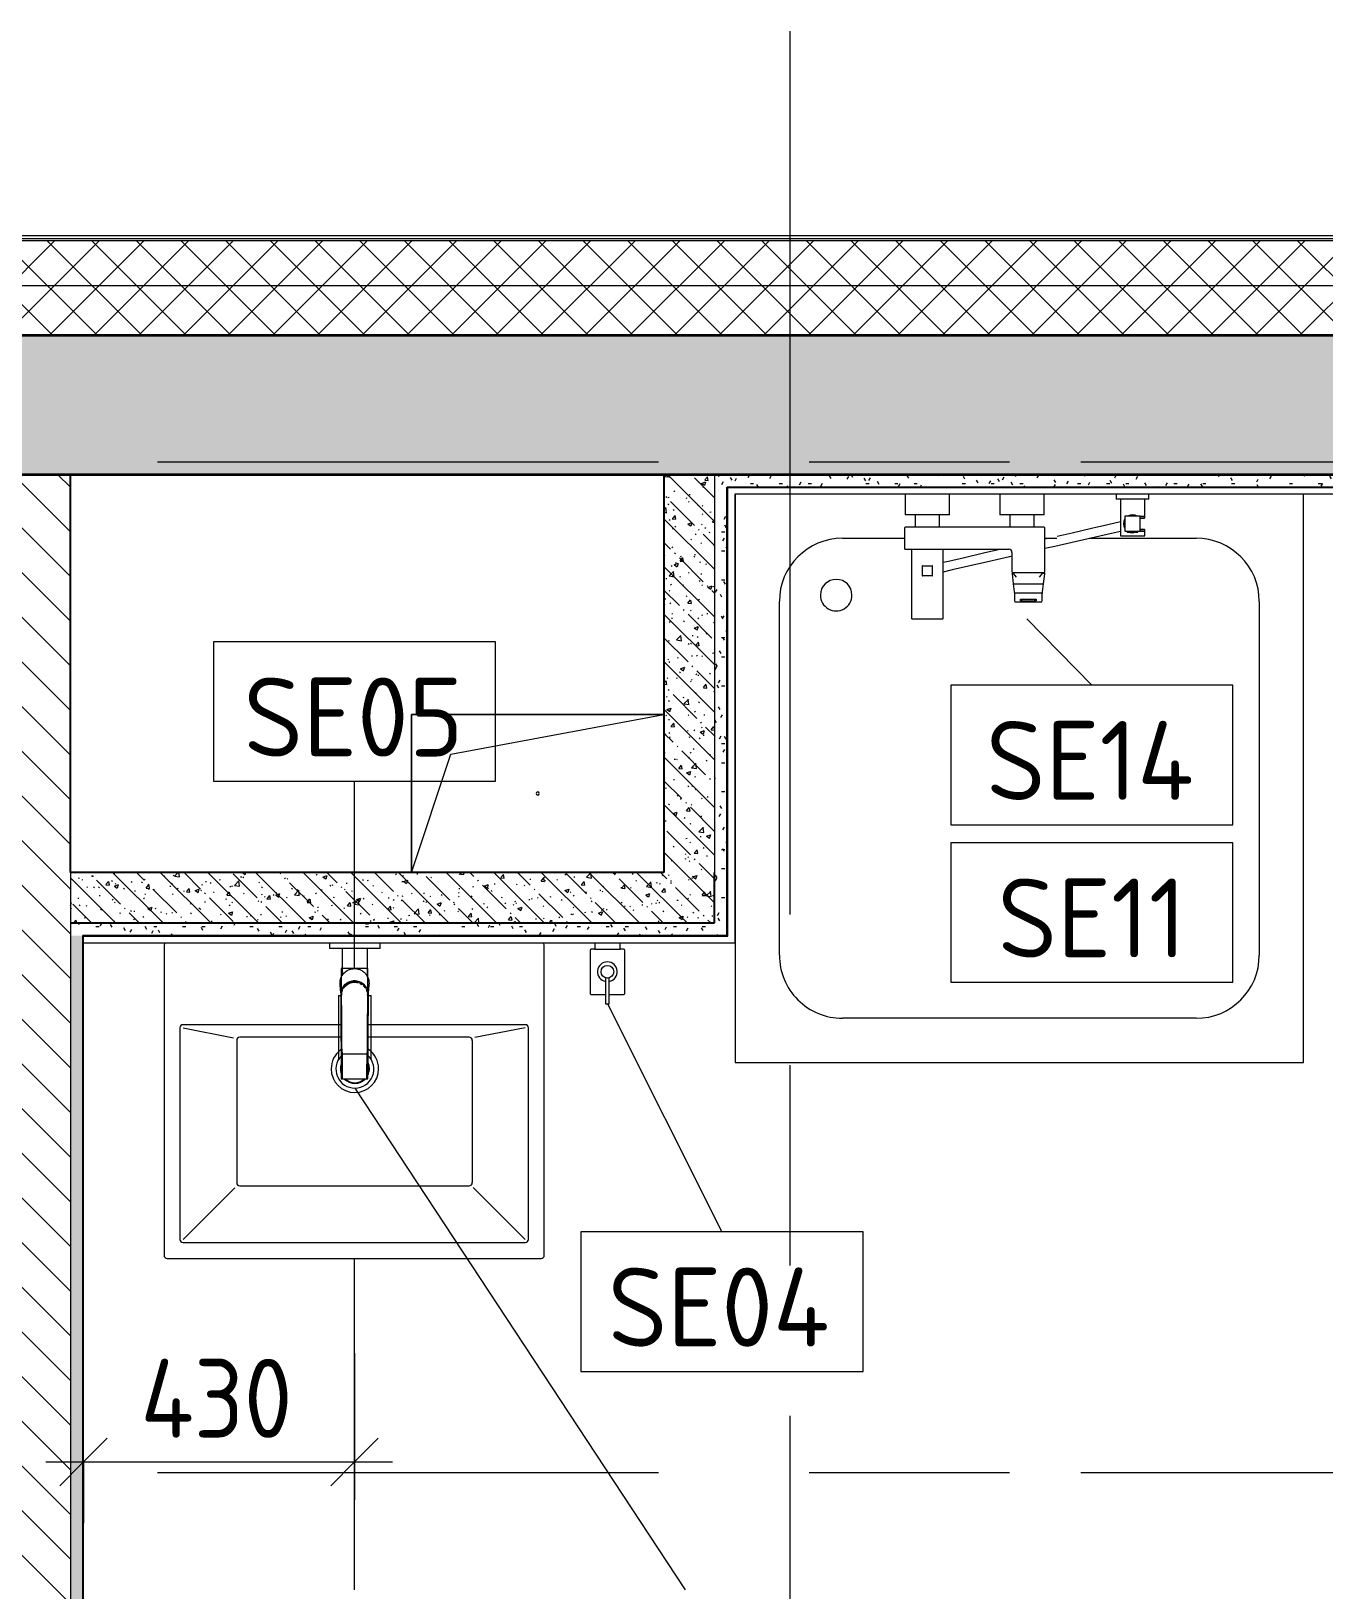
# Model space of a CAD drawing. Header units: millimetres. Extents: x 63482 to 319368, y -8553 to 29000.
# Drawn here: x 77612 to 79659, y 13214 to 15682 of the extents above; entities that cross this region are included whole.
import ezdxf

# ---------------------------------------------------------------- set-up
doc = ezdxf.new("R2010")
doc.units = ezdxf.units.MM
doc.linetypes.add('Осевая', pattern=[1587.5, 317.5, -238.125, 793.75, -238.125])
for name, color, linetype, lineweight, true_color in [('0-1', 7, 'Continuous', 9, 0x4994b4), ('A-GENM-1', 7, 'Continuous', 9, 0x4994b4), ('A-WALL-1', 7, 'Continuous', 25, 0x3c3c3c), ('A-WALL-2', 7, 'Continuous', 15, 0x3c3c3c), ('A-WALL-3', 7, 'Continuous', 35, 0x3c3c3c), ('A-WALL-FNSH-1', 7, 'Continuous', 15, 0x3c3c3c), ('A-WALL-FNSH-2', 7, 'Continuous', 9, 0x3c3c3c), ('P-SANR-FIXT-1', 7, 'Continuous', 15, 0x4994b4), ('S-WALL-ANLY-1', 7, 'Continuous', 5, 0x008040)]:
    doc.layers.add(name, color=color, linetype=linetype, lineweight=lineweight, true_color=true_color)
for name, color, linetype, lineweight in [('A-ANNO-DIMS', 7, 'Continuous', 9), ('A-ANNO-DIMS-50', 7, 'Continuous', 9), ('A-GENM', 7, 'Continuous', 9), ('A-WALL', 7, 'Continuous', 9), ('I-WALL', 7, 'Continuous', 9), ('P-SANR-FIXT-IDEN', 7, 'Continuous', 9), ('Оси', 7, 'Continuous', 9), ('Оси-2', 7, 'Осевая', 9)]:
    doc.layers.add(name, color=color, linetype=linetype, lineweight=lineweight)
doc.styles.add('GOST Common', font='GOST_Common.ttf', dxfattribs={"height": 125})
doc.styles.add('ISOCPEUR', font='isocpeur.ttf', dxfattribs={"width": 0.9, "height": 125})
doc.dimstyles.new('ISO-2_5_0_9К_БОЛЬШОЙ', dxfattribs={"dimscale": 304.8, "dimtxt": 124.497647, "dimasz": 0.246063, "dimexe": 0.19685, "dimexo": 0.492126, "dimgap": 0, "dimtad": 1, "dimdec": 0, "dimrnd": 10, "dimzin": 0, "dimdsep": 46, "dimtxsty": 'ISOCPEUR', "dimblk1": 'OBLIQUE', "dimblk2": 'OBLIQUE', "dimsah": 1, "dimcen": 0.09, "dimdle": 0.19685, "dimazin": 0, "dimtfac": 1, "dimtdec": 4, "dimtix": 1, "dimtmove": 0, "dimatfit": 3, "dimfxl": 1, "dimtvp": 1, "dimtolj": 1, "dimtzin": 0, "dimarcsym": 2})
pattern_1 = [(135, (61804.263, 0), (-37.71708, -37.71708), [53.34, -8.89, 1.778, -8.89]), (135, (61804.263, 37.694), (-37.71708, -37.71708), []), (50, (61804.263, 0), (63.7639, -5.57885), [6.668, -73.343]), (355, (61804.26, 0), (-12.33488, 66.86951), [5.334, -58.674]), (100.451, (61809.58, -0.465), (51.43036, 61.29098), [5.667, -62.332]), (46.184, (61804.26, 17.78), (94.87722, -14.71484), [10.001, -110.014]), (96.636, (61812.17, 16.55), (83.09115, 86.5993), [8.5, -93.497]), (351.184, (61804.26, 17.78), (83.09204, 86.5993), [8.001, -88.011]), (21, (61813.153, 13.335), (53.06449, -35.79273), [6.667, -73.342]), (326, (61813.15, 13.335), (21.63066, 64.46546), [5.334, -58.674]), (71.451, (61817.575, 10.35), (74.69646, 28.67237), [5.667, -62.332]), (37.5, (61804.263, 0), (1.080413, 29.59427), [1.676, -56.286, 1.676, -57.887, -58.896]), (37.5, (61804.263, 0), (1.080413, 29.59427), [-117.526, 1.676, -57.22]), (7.5, (61804.263, 0), (23.386368, 35.063507), [1.676, -32.283, 1.676, -54.953, -22.447]), (7.5, (61804.263, 0), (23.386368, 35.063507), [-90.589, 1.676, -20.771]), (327.5, (61784.438, 0), (47.456567, -2.005468), [1.676, -20.549, 1.676, -67.666, -92.012]), (327.5, (61784.438, 0), (47.456567, -2.005468), [-91.567, 1.676, -90.335]), (317.5, (61775.55, 0), (51.84495, 8.89904), [1.676, -27.216, 1.676, -44.374, -65.342]), (317.5, (61775.55, 0), (51.84495, 8.89904), [-74.943, 1.676, -63.665])]
pattern_2 = [(0, (61804.263, 0), (60.96, 15.24), [5.029, -40.691, 5.029, -40.691, -243.84]), (0, (61804.263, 0), (60.96, 15.24), [-91.44, 5.029, -86.411, 5.029, -40.691, -106.68]), (0, (61804.263, 0), (60.96, 15.24), [-228.6, 5.029, -25.451, 5.029, -71.171]), (120, (61827.123, 7.62), (-43.678227, 45.172909), [5.029, -40.691, 5.029, -40.691, -243.84]), (120, (61827.123, 7.62), (-43.678227, 45.172909), [-91.44, 5.029, -86.411, 5.029, -40.691, -106.68]), (120, (61827.123, 7.62), (-43.678227, 45.172909), [-228.6, 5.029, -25.451, 5.029, -71.171]), (240, (61834.743, 38.1), (-17.281773, -60.412909), [5.029, -40.691, 5.029, -40.691, -243.84]), (240, (61834.743, 38.1), (-17.281773, -60.412909), [-91.44, 5.029, -86.411, 5.029, -40.691, -106.68]), (240, (61834.743, 38.1), (-17.281773, -60.412909), [-228.6, 5.029, -25.451, 5.029, -71.171])]

# ---------------------------------------------------------------- blocks, each defined once
blk = doc.blocks.new('SND_Aquanet_Душевой поддон_HX108_Квадратный_С опорами_Сантехкомплект__$ - 900х900-31006294-Фрагмент 3_5')
at = {"layer": 'P-SANR-FIXT-1'}
for p, q in [((450, 450), (-449.9, 450)), ((450, -450), (450, 450)), ((-280, 380), (280, 380)), ((-380, 110.4), (-380, 280)), ((380, 280), (380, -280)), ((-380, 40.2), (-380, 59.3)), ((-380, -280), (-380, -181.8)), ((280, -380), (-280, -380)), ((-449.9, -450), (450, -450))]:
    blk.add_line(p, q, dxfattribs=at)
for centre, radius, start, end in [((-280, 280), 100, 90, 180), ((280, 280), 100, 0, 90), ((-290, -290), 25, 90, 270), ((-290, -290), 25, 270, 90), ((-280, -280), 100, 180, 270), ((280, -280), 100, 270, 0)]:
    blk.add_arc(centre, radius, start, end, dxfattribs=at)
blk = doc.blocks.new('GM_Отверстие прямоугольное _в плите_ - Отверстие-21608683-Фрагмент 3_5')
at = {"layer": 'A-GENM'}
for p, q in [((-200, -125), (-200, 125)), ((-200, 125), (200, 125)), ((200, 125), (-200, 125)), ((-200, 125), (-200, -125)), ((-137.5, 62.5), (200, 125)), ((-200, -125), (-137.5, 62.5))]:
    blk.add_line(p, q, dxfattribs=at)
for start, end in [(360, 180), (180, 360)]:
    blk.add_arc((0, 0), 2.5, start, end, dxfattribs=at)
blk = doc.blocks.new('сифон - Для раковины-30615598-Фрагмент 3_5')
at = {"layer": 'P-SANR-FIXT-1'}
for p, q in [((116.7, 26), (15, 26)), ((116.7, 26), (116.7, 22.5)), ((199.5, 40), (191.1, 40)), ((191.1, -40), (191.1, 40)), ((127.1, 20), (126.2, 20)), ((191.1, 20), (147.8, 20)), ((116.7, -21.3), (116.7, -26)), ((122.2, -20), (122.9, -20)), ((145.8, -20), (191.1, -20)), ((15, -26), (116.7, -26)), ((191.1, -40), (199.5, -40))]:
    blk.add_line(p, q, dxfattribs=at)
for radius, start, end in [(30, 46.0777, 180), (30, 180, 316.8879), (22.5, 134.338, 180), (22.5, 180, 224.5753), (21.5, 136.6301, 180), (21.5, 180, 223.4006), (22.5, 100.3246, 110.686), (21.5, 101.7897, 108), (21.5, 81.6166, 90.6528), (21.5, 72, 75.9978), (22.5, 68.2081, 71.5917), (30, 42.9598, 45), (22.5, 244.2771, 291.7919), (21.5, 248.1542, 288), (21.5, 289.2478, 293.0031), (22.5, 293.3521, 297.2506), (30, 317.2925, 319.7584)]:
    blk.add_arc((0, 0), radius, start, end, dxfattribs=at)
blk = doc.blocks.new('раковина - 400 x 500mm-30615599-Фрагмент 3_5')
at = {"layer": 'P-SANR-FIXT-1'}
for p, q in [((-249.5, -5), (-249.5, -495)), ((352.5, -495), (352.5, -5)), ((-224.5, -135), (-224.5, -470)), ((30.8, -130), (-219.5, -130)), ((-219.5, -135), (-139.5, -151)), ((322.5, -130), (73.2, -130)), ((322.5, -135), (242.8, -150.5)), ((327.5, -470), (327.5, -135)), ((-134.5, -155), (-134.5, -380)), ((-126, -150), (-129.5, -150)), ((30.9, -150), (-126, -150)), ((233.5, -150), (73.1, -150)), ((238.5, -155), (238.5, -380)), ((-219.5, -470), (-137.6, -388.1)), ((-129.5, -385), (233.5, -385)), ((322.5, -470), (240.2, -387.7)), ((-219.5, -475), (322.5, -475)), ((-244.5, -500), (347.5, -500))]:
    blk.add_line(p, q, dxfattribs=at)
for centre, radius, start, end in [((-244.5, -5), 5, 120.7279, 180), ((347.5, -5), 5, 0, 59.2721), ((-219.5, -135), 5, 90, 180), ((322.5, -135), 5, 0, 90), ((-129.5, -155), 5, 90, 180), ((52.6, -199.9), 37.5, 127.1031, 180), ((52.6, -199.9), 37.5, 125.7287, 126.8694), ((52.6, -199.9), 37.5, 55.0834, 56.2324), ((52.6, -199.9), 37.5, 360, 54.8587), ((233.5, -155), 5, 0, 90), ((52.6, -199.9), 23, 169.5569, 180), ((52.6, -199.9), 23, 161.666, 168.2762), ((52.6, -199.9), 23, 18.5024, 24.6431), ((52.6, -199.9), 23, 360, 17.2217), ((52.6, -199.9), 37.5, 180, 360), ((52.6, -199.9), 23, 180, 190.8411), ((52.6, -199.9), 23, 191.9582, 195.6491), ((52.6, -199.9), 23, 196.0832, 198.7055), ((52.6, -199.9), 23, 225, 315), ((52.6, -199.9), 23, 337.0288, 341.1277), ((52.6, -199.9), 23, 341.495, 360), ((-129.5, -380), 5, 180, 270), ((233.5, -380), 5, 270, 360), ((-219.5, -470), 5, 180, 270), ((322.5, -470), 5, 270, 0), ((-244.5, -495), 5, 180, 270), ((347.5, -495), 5, 270, 0)]:
    blk.add_arc(centre, radius, start, end, dxfattribs=at)
blk = doc.blocks.new('смеситель для раковины - Default-30615600-Фрагмент 3_5')
at = {"layer": '0-1'}
for p, q in [((19.7, 151.6), (-19.8, 151.6)), ((-20.3, 110), (-20.4, 97.4)), ((19.8, 111.8), (-19.8, 111.8)), ((20.4, 97.4), (20.3, 110)), ((-22.8, 3), (-21.8, 15.6)), ((-18.9, 7.6), (-19.6, 9.7)), ((21.8, 15.6), (22.8, 3))]:
    blk.add_line(p, q, dxfattribs=at)
at = {"layer": '0-1', "flags": 128}
for points in [[(-20.7, 150.6), (-20.7, 150.2), (-20.7, 149.2), (-20.7, 148.3), (-20.7, 146.9), (-20.7, 145.4), (-20.8, 134.7), (-21.1, 63.6), (-21.1, 93.2)], [(19.7, 151.6), (20, 151.6), (20.2, 151.6), (20.5, 151.4), (20.6, 151.2), (20.7, 151.1), (20.8, 150.9), (20.8, 150.6)], [(21, 16.8), (21.2, 25.7), (21, 77.4), (21, 111.4)], [(-21.8, 15.6), (-21.6, 25.5), (-21.4, 39.3), (-21.2, 64), (-21.1, 88)], [(-21.1, 22.2), (-21.1, 24.2), (-21.1, 63.3), (-21.1, 93.2)], [(-20, 10.8), (-20.8, 13.2), (-20.9, 15.4)], [(12.1, -0.1), (16.4, 3.8), (19.5, 8.8), (21, 14.5), (21, 16)]]:
    blk.add_lwpolyline(points, dxfattribs=at)
at = {"layer": 'P-SANR-FIXT-1'}
for p, q in [((21, 151.6), (-21, 151.6)), ((-21, 151.6), (-21, -23)), ((21, -23), (21, 151.6)), ((-19.7, 144), (-19.8, 112.2)), ((19.8, 112.2), (19.7, 144)), ((19.9, 143.1), (19.9, 140.7)), ((19.9, 136.7), (19.9, 133.6)), ((19.9, 131), (20, 126.2)), ((20, 115.7), (20, 113.5)), ((20, 111.3), (20, 108.6)), ((-22.9, 0.7), (-22.9, 0.9)), ((22.5, 5), (22.9, 0.9)), ((22.9, 0.9), (22.9, 0.7)), ((-21, -23), (21, -23))]:
    blk.add_line(p, q, dxfattribs=at)
at = {"layer": 'P-SANR-FIXT-1', "flags": 128}
for points in [[(-21.1, 16.9), (-21.1, 42.2), (-21, 67.6), (-20.8, 118.3), (-20.7, 143.7), (-20.7, 149.4), (-20.8, 150.2), (-20.9, 145.3), (-20.9, 138.9), (-21.1, 88.1)], [(21.1, 88.1), (20.9, 138.9), (20.9, 145.3), (20.8, 150.2), (20.7, 149.4), (20.7, 143.7), (20.8, 118.3), (21, 67.6), (21.1, 42.2), (21.1, 16.9)], [(-19.9, 125.8), (-19.9, 133.8), (-19.9, 138.3)], [(20, 123.6), (20, 119.9), (20, 117.9)], [(-20, 109.4), (-20, 111), (-20, 119.8)], [(-15.9, 4.1), (-13.1, 1.6), (-11.7, 0.7)], [(12, 0.9), (13.1, 1.6), (15.9, 4.1)], [(22.9, 0.9), (22.7, 3.2), (22.5, 5.6), (22.3, 7.9), (22.1, 10.8), (21.8, 15.2)], [(-9.8, -0.4), (-6.1, -1.8), (-5.1, -2)], [(-2.7, -2.4), (-2.1, -2.5), (2.1, -2.5), (2.7, -2.4)], [(0.6, -3.9), (0.3, -3.9), (0.1, -3.9), (-0.1, -3.9), (-0.3, -3.9), (-0.6, -3.9)], [(5.1, -2), (6.1, -1.8), (9.8, -0.4)]]:
    blk.add_lwpolyline(points, dxfattribs=at)
at = {"layer": 'P-SANR-FIXT-1'}
for centre, major_axis, ratio, start_param, end_param in [((-19.8, 109.7), (-0.5, 0.002), 0.095846, 0.794229, 1.571164), ((19.8, 109.7), (0.5, 0.002), 0.095848, 4.711795, 5.488843), ((0, 17.2), (20.8, 0), 0.98634, 3.038054, 3.090126), ((0, 17.2), (20.8, 0), 0.98634, 3.29536, 3.441377), ((0, 17.2), (20.8, 0), 0.98634, 5.983401, 6.129418), ((0, 17.2), (20.8, 0), 0.98634, 0.051466, 0.103539), ((0, 17.2), (20.8, 0), 0.98634, 4.268583, 4.510817), ((0, 17.2), (18.5, 0), 0.986286, 4.671144, 4.753634), ((0, 17.2), (20.8, 0), 0.98634, 4.913948, 5.156189)]:
    blk.add_ellipse(centre, major_axis=major_axis, ratio=ratio, start_param=start_param, end_param=end_param, dxfattribs=at)
for points, knots in [([(-19.9, 147.4), (-19.9, 148), (-19.8, 149.3), (-19.8, 150.7), (-19.8, 151.5), (-19.8, 151.6), (-19.8, 151.6)], [0.1, 0.1, 0.1, 0.1, 0.2, 0.3, 0.4, 0.4725859, 0.4725859, 0.4725859, 0.4725859]), ([(-19.8, 151.6), (-19.7, 151.6), (-19.7, 151.6), (-19.7, 151.2), (-19.7, 150), (-19.7, 148.3), (-19.7, 146.2), (-19.7, 144.8), (-19.7, 144)], [0.4728347, 0.4728347, 0.4728347, 0.4728347, 0.5, 0.6, 0.7, 0.8, 0.9, 1, 1, 1, 1]), ([(19.7, 144), (19.7, 144.8), (19.7, 146.2), (19.7, 148.3), (19.7, 150), (19.7, 151.2), (19.7, 151.6), (19.7, 151.6), (19.7, 151.6)], [0, 0, 0, 0, 0.1, 0.2, 0.3, 0.4, 0.5, 0.5274121, 0.5274121, 0.5274121, 0.5274121]), ([(19.7, 151.6), (19.8, 151.6), (19.8, 151.5), (19.8, 150.7), (19.8, 149.3), (19.9, 148), (19.9, 147.4)], [0.5275209, 0.5275209, 0.5275209, 0.5275209, 0.6, 0.7, 0.8, 0.9, 0.9, 0.9, 0.9]), ([(-19.8, 111.8), (-19.8, 111.8), (-19.8, 111.7), (-19.8, 110.9), (-19.8, 110.1), (-19.8, 109.7)], [0.4695548, 0.4695548, 0.4695548, 0.4695548, 0.6, 0.8, 1, 1, 1, 1]), ([(19.8, 109.7), (19.8, 110.1), (19.8, 110.9), (19.8, 111.7), (19.8, 111.8), (19.8, 111.8)], [0, 0, 0, 0, 0.2, 0.4, 0.5304748, 0.5304748, 0.5304748, 0.5304748]), ([(-21.1, 88.1), (-21.1, 85.7), (-21.1, 82.2), (-21.1, 77.5), (-21.2, 73.9), (-21.2, 70.4), (-21.2, 66.8), (-21.2, 63.9), (-21.2, 61.5), (-21.2, 59.8), (-21.2, 58), (-21.2, 55.7), (-21.3, 52.8), (-21.3, 49.3), (-21.3, 46), (-21.3, 42.6), (-21.4, 39.4), (-21.4, 36.2), (-21.5, 32.2), (-21.5, 27.5), (-21.7, 20.9), (-21.8, 17.2), (-21.8, 15.2)], [0, 0, 0, 0, 0.083333, 0.125, 0.166667, 0.208333, 0.25, 0.291667, 0.3125, 0.333333, 0.354167, 0.375, 0.416667, 0.458333, 0.5, 0.541667, 0.583333, 0.625, 0.666667, 0.75, 0.833333, 1, 1, 1, 1]), ([(-20.4, 97.4), (-20.4, 91.1), (-20.5, 81.8), (-20.6, 69.7), (-20.6, 60), (-20.7, 52.6), (-20.8, 47.4), (-20.8, 45.2), (-20.8, 43.5), (-20.9, 41.8), (-20.9, 39.8), (-20.9, 37.7), (-20.9, 36.2), (-20.9, 35.4), (-21, 34.1), (-21, 32.6), (-21, 31), (-21, 29.7), (-21, 28.6), (-21, 27.7), (-21, 26.8), (-21.1, 25.6), (-21.1, 22.9), (-21.1, 20.4), (-21.1, 18.4)], [0, 0, 0, 0, 0.222222, 0.333333, 0.444444, 0.583333, 0.618056, 0.652778, 0.670139, 0.6875, 0.722222, 0.756944, 0.774306, 0.782986, 0.791667, 0.826389, 0.84375, 0.861111, 0.878472, 0.887153, 0.895833, 0.913194, 0.930556, 1, 1, 1, 1]), ([(21.1, 18.4), (21.1, 19.2), (21.1, 20.8), (21.1, 23.1), (21.1, 25), (21.1, 26.5), (21, 27.6), (21, 28.6), (21, 30), (21, 31.7), (21, 33.4), (21, 34.6), (20.9, 35.2), (20.9, 35.7), (20.9, 36.3), (20.9, 36.9), (20.9, 38.1), (20.9, 39.8), (20.9, 41.4), (20.8, 42.8), (20.8, 44.1), (20.8, 45.8), (20.8, 48.6), (20.7, 53.5), (20.6, 60.7), (20.6, 68.9), (20.5, 76.5), (20.5, 85.7), (20.4, 92.7), (20.4, 97.4)], [0, 0, 0, 0, 0.027778, 0.055556, 0.083333, 0.097222, 0.111111, 0.125, 0.138889, 0.166667, 0.194444, 0.208333, 0.215278, 0.222222, 0.229167, 0.236111, 0.25, 0.277778, 0.305556, 0.319444, 0.333333, 0.361111, 0.388889, 0.444444, 0.555556, 0.666667, 0.75, 0.833333, 1, 1, 1, 1]), ([(20.4, 88.2), (20.4, 88.1), (20.5, 88), (20.6, 87.8), (20.7, 87.5), (20.7, 87.4), (20.7, 87.3)], [0.19375, 0.19375, 0.19375, 0.19375, 0.25, 0.3, 0.35, 0.4, 0.4, 0.4, 0.4]), ([(21.8, 15.2), (21.8, 16.4), (21.7, 19.4), (21.6, 24.2), (21.5, 28.2), (21.5, 30.6), (21.5, 32.4), (21.4, 34.1), (21.4, 35.8), (21.4, 37.3), (21.4, 38.7), (21.4, 39.8), (21.4, 41), (21.3, 42.6), (21.3, 44.7), (21.3, 47.5), (21.3, 50.9), (21.2, 55.1), (21.2, 60), (21.2, 65.1), (21.2, 69.9), (21.2, 74.5), (21.1, 80.6), (21.1, 85.1), (21.1, 88.1)], [0, 0, 0, 0, 0.142857, 0.285714, 0.357143, 0.392857, 0.428571, 0.464286, 0.5, 0.535714, 0.553571, 0.571429, 0.589286, 0.607143, 0.642857, 0.678571, 0.714286, 0.75, 0.785714, 0.821429, 0.857143, 0.892857, 0.928571, 1, 1, 1, 1]), ([(-21.8, 15.2), (-21.9, 13.9), (-22, 12.1), (-22.1, 10.1), (-22.2, 8.7), (-22.3, 7.5), (-22.4, 6.6), (-22.5, 5.7), (-22.6, 4.8), (-22.7, 3.8), (-22.8, 2.5), (-22.9, 1.5), (-22.9, 0.9)], [0, 0, 0, 0, 0.166667, 0.25, 0.333333, 0.416667, 0.5, 0.583333, 0.666667, 0.75, 0.833333, 1, 1, 1, 1]), ([(22.9, 0.3), (22.9, -2.5), (22.3, -6.4), (20, -11.4), (17.7, -14.7), (14.9, -17.6), (11.6, -20), (7.9, -21.7), (4.5, -22.6), (1.5, -23), (-1.9, -23), (-6, -22.4), (-10, -20.8), (-12.8, -19.1), (-14.8, -17.5), (-16.7, -15.8), (-18.8, -13.3), (-21.9, -8.1), (-22.9, -3.2), (-22.9, 0.3)], [0, 0, 0, 0, 0.111111, 0.166667, 0.222222, 0.277778, 0.333333, 0.388889, 0.444444, 0.479167, 0.513889, 0.583333, 0.652778, 0.6875, 0.722222, 0.756944, 0.791667, 0.861111, 1, 1, 1, 1]), ([(-16.4, 3.7), (-16.6, 4.1), (-17.6, 5.3), (-18.7, 7.1), (-19.6, 9), (-20.1, 10.6), (-20.6, 12.1), (-21, 14.2), (-21.1, 15.7), (-21.1, 16.7)], [0.5566569, 0.5566569, 0.5566569, 0.5566569, 0.6, 0.7, 0.75, 0.8, 0.85, 0.9, 0.9917913, 0.9917913, 0.9917913, 0.9917913]), ([(-21.1, 16.4), (-21.1, 14.3), (-20.4, 11.1), (-18.7, 7.6), (-17.5, 5.8), (-16.4, 4.5), (-15.2, 3.2), (-13.9, 2.1), (-12.5, 1), (-10.9, 0.1), (-9.2, -0.7), (-6.9, -1.7), (-3.8, -2.5), (0, -2.8), (3.8, -2.5), (6.9, -1.7), (9, -0.9), (10.1, -0.3), (10.9, 0.1), (11.7, 0.5), (12.7, 1.2), (13.9, 2), (15, 3), (15.8, 3.8), (16.4, 4.5), (17, 5.2), (17.7, 6.2), (18.6, 7.6), (19.3, 9), (19.7, 9.9), (19.9, 10.5), (20, 10.9), (20.2, 11.2), (20.3, 11.7), (20.6, 12.6), (20.8, 13.8), (21, 15.1), (21.1, 16), (21.1, 16.4)], [0, 0, 0, 0, 0.111111, 0.166667, 0.194444, 0.222222, 0.25, 0.277778, 0.305556, 0.333333, 0.361111, 0.388889, 0.444444, 0.5, 0.555556, 0.611111, 0.638889, 0.652778, 0.666667, 0.680556, 0.694444, 0.722222, 0.75, 0.763889, 0.777778, 0.791667, 0.805556, 0.833333, 0.861111, 0.875, 0.881944, 0.888889, 0.895833, 0.902778, 0.916667, 0.944444, 0.972222, 1, 1, 1, 1]), ([(-20.8, 14.6), (-20.7, 14.1), (-20.6, 12.9), (-20.2, 11.6), (-20, 10.9)], [0, 0, 0, 0, 0.4, 1, 1, 1, 1]), ([(-18.3, 9.9), (-18.8, 10.8), (-20.1, 14), (-20.7, 17.5), (-20.7, 19.9)], [-0.157337, -0.157337, -0.157337, -0.157337, -0.1111111, 0, 0, 0, 0]), ([(-19.3, 9.3), (-19.1, 8.7), (-18.5, 7.4), (-17.6, 6.2), (-17.1, 5.5)], [0.2222222, 0.2222222, 0.2222222, 0.2222222, 0.4444444, 0.7777778, 0.7777778, 0.7777778, 0.7777778]), ([(-13.9, 4), (-14.7, 4.7), (-15.8, 6), (-16.9, 7.4), (-17.2, 8)], [-0.26859689, -0.26859689, -0.26859689, -0.26859689, -0.22222222, -0.18982564, -0.18982564, -0.18982564, -0.18982564]), ([(-10, -1.5), (-10.9, -1), (-12.8, 0.2), (-14.5, 1.7), (-15.3, 2.6), (-15.4, 2.7)], [0.3, 0.3, 0.3, 0.3, 0.4, 0.5, 0.5124698, 0.5124698, 0.5124698, 0.5124698]), ([(-7.8, 0), (-8.7, 0.4), (-10.3, 1.2), (-11.7, 2.2), (-12.3, 2.7)], [-0.37982072, -0.37982072, -0.37982072, -0.37982072, -0.33333333, -0.30027801, -0.30027801, -0.30027801, -0.30027801]), ([(17.3, 8), (16.9, 7.4), (15, 4.8), (10.7, 1.1), (3.8, -1.6), (-2, -1.6), (-5.1, -0.9), (-5.8, -0.7)], [-0.8101744, -0.8101744, -0.8101744, -0.8101744, -0.7777778, -0.6666667, -0.5555556, -0.4444444, -0.4109505, -0.4109505, -0.4109505, -0.4109505]), ([(20.9, 14), (20.9, 13.9), (20.7, 12.8), (20.2, 10.6), (19, 7.6), (16.7, 3.9), (12.9, 0), (8, -2.6), (4.7, -3.4), (3.5, -3.6)], [0.0919533, 0.0919533, 0.0919533, 0.0919533, 0.1, 0.2, 0.3, 0.4, 0.6, 0.8, 0.9091362, 0.9091362, 0.9091362, 0.9091362]), ([(17.1, 5.5), (17.5, 6), (18.6, 7.6), (19.5, 9.4), (19.9, 10.7)], [0.2222222, 0.2222222, 0.2222222, 0.2222222, 0.4444444, 0.9768048, 0.9768048, 0.9768048, 0.9768048]), ([(20.7, 19.9), (20.7, 17.5), (20.1, 14), (18.8, 10.8), (18.3, 9.9)], [-1, -1, -1, -1, -0.8888889, -0.8424724, -0.8424724, -0.8424724, -0.8424724]), ([(20.2, 11.7), (20.3, 12), (20.6, 12.9), (20.7, 13.9), (20.8, 14.6)], [0.2222222, 0.2222222, 0.2222222, 0.2222222, 0.4444444, 1, 1, 1, 1]), ([(-0.6, -3.9), (-1.6, -3.9), (-3.8, -3.7), (-6.8, -2.9), (-8.7, -2.1), (-9.5, -1.7)], [0, 0, 0, 0, 0.1, 0.2, 0.2837623, 0.2837623, 0.2837623, 0.2837623]), ([(-0.6, -3.9), (-0.6, -3.9), (-0.6, -3.7), (-0.6, -3.5), (-0.6, -3.3), (-0.6, -3.2)], [0, 0, 0, 0, 0.3636364, 0.5454545, 0.7272727, 0.7272727, 0.7272727, 0.7272727]), ([(0.6, -3.9), (0.6, -3.9), (0.6, -3.7), (0.6, -3.5), (0.6, -3.3), (0.6, -3.2)], [0, 0, 0, 0, 0.3636364, 0.5454545, 0.7272727, 0.7272727, 0.7272727, 0.7272727])]:
    blk.add_open_spline(points, degree=3, knots=knots, dxfattribs=at)
for points in [[(-19.8, 111.8), (-19.8, 111.8), (-19.8, 111.8), (-19.8, 111.8)], [(-19.8, 110), (-19.8, 110.3), (-19.8, 110.6), (-19.8, 110.9)], [(19.8, 111.8), (19.8, 111.8), (19.8, 111.8), (19.8, 111.8)], [(19.8, 110.9), (19.8, 110.6), (19.8, 110.3), (19.8, 110)], [(-20.5, 88.2), (-20.6, 88.2), (-20.7, 88.2), (-20.8, 88.2)], [(-22.9, 0.9), (-22.9, 2.2), (-22.8, 3.6), (-22.6, 4.9)], [(2.5, -3.8), (1.8, -3.9), (1.2, -3.9), (0.6, -3.9)]]:
    blk.add_open_spline(points, degree=3, dxfattribs=at)
blk = doc.blocks.new('TOY_Диспансер мыло - Дозатор Elegance new 11654 019001 хром-30721027-Фрагмент 3_5')
at = {"layer": 'A-GENM-1'}
for p, q in [((127.9, 101.6), (122.2, 101.6)), ((122.2, 101.6), (122.2, 86.7)), ((127.9, 86.7), (127.9, 101.6)), ((97.5, 84.7), (97.5, 17)), ((122.2, 86.7), (99.5, 86.7)), ((122.2, 86.7), (102.9, 86.7)), ((122.2, 87.7), (122.2, 60.3)), ((127.9, 60.3), (127.9, 87.7)), ((146.9, 86.7), (127.9, 86.7)), ((150.5, 86.7), (127.9, 86.7)), ((152.5, 17), (152.5, 84.7)), ((99.5, 15), (105, 15)), ((145, 15), (105, 15)), ((105, 15), (105, 5.5)), ((145, 5.5), (145, 15)), ((145, 15), (150.5, 15))]:
    blk.add_line(p, q, dxfattribs=at)
blk.add_circle((125, 50.7), 10, dxfattribs=at)
for centre, radius, start, end in [((99.5, 84.7), 2, 90, 180), ((150.5, 84.7), 2, 360, 90), ((125, 50.7), 15.7, 100.4353, 79.365), ((99.5, 17), 2, 180, 270), ((150.5, 17), 2, 270, 360)]:
    blk.add_arc(centre, radius, start, end, dxfattribs=at)
blk = doc.blocks.new('Смеситель для ванны с душевым гарнитуром - Смеситель для ванны с душевым гарнитуром-31010185-Фрагмент 3_5')
at = {"layer": 'P-SANR-FIXT-1'}
for p, q in [((17192, 14949), (17192, 14916)), ((17192, 14949), (17192, 14916)), ((17262, 14916), (17262, 14949)), ((17262, 14916), (17262, 14949)), ((17342, 14949), (17342, 14916)), ((17342, 14949), (17342, 14916)), ((17412, 14916), (17412, 14949)), ((17412, 14916), (17412, 14949)), ((17526, 14949), (17526, 14941)), ((17527.6, 14941), (17526, 14941)), ((17526, 14941), (17526.2, 14941)), ((17576.4, 14941), (17527.6, 14941)), ((17532.7, 14941), (17532.7, 14883)), ((17571.2, 14913.7), (17571.2, 14941)), ((17578, 14941), (17576.4, 14941)), ((17577.8, 14941), (17578, 14941)), ((17578, 14941), (17578, 14949)), ((17262, 14916), (17192, 14916)), ((17262, 14916), (17192, 14916)), ((17207.7, 14916), (17207.7, 14896.7)), ((17246.2, 14896.7), (17246.2, 14916)), ((17412, 14916), (17342, 14916)), ((17412, 14916), (17342, 14916)), ((17357.7, 14916), (17357.7, 14896.7)), ((17396.2, 14896.7), (17396.2, 14916)), ((17564, 14914.2), (17540, 14914.2)), ((17540, 14914.2), (17540, 14890.2)), ((17564, 14890.2), (17564, 14914.2)), ((17571.2, 14913.7), (17564, 14913.7)), ((17564, 14913.7), (17571.2, 14913.7)), ((17564, 14911.2), (17570.7, 14911.2)), ((17571.2, 14911.7), (17571.2, 14913.7)), ((17191, 14895.7), (17191, 14862.7)), ((17191, 14895.7), (17191, 14862.7)), ((17412, 14896.7), (17192, 14896.7)), ((17412, 14896.7), (17192, 14896.7)), ((17413, 14826.2), (17413, 14895.7)), ((17413, 14826.2), (17413, 14895.7)), ((17532.7, 14883), (17571.2, 14883)), ((17540, 14890.2), (17564, 14890.2)), ((17543.6, 14890.2), (17543.6, 14888.7)), ((17543.6, 14890.2), (17543.6, 14888.7)), ((17543.6, 14890.2), (17543.6, 14888.7)), ((17543.6, 14890.2), (17543.6, 14888.7)), ((17543.6, 14890.2), (17543.6, 14888.7)), ((17543.6, 14890.2), (17543.6, 14888.7)), ((17543.6, 14890.2), (17543.6, 14888.7)), ((17543.6, 14890.2), (17543.6, 14888.7)), ((17546.8, 14888.7), (17543.6, 14888.7)), ((17543.6, 14888.7), (17546.8, 14888.7)), ((17546.8, 14888.7), (17543.6, 14888.7)), ((17543.6, 14888.7), (17546.8, 14888.7)), ((17546.8, 14888.7), (17543.6, 14888.7)), ((17543.6, 14888.7), (17546.8, 14888.7)), ((17546.8, 14888.7), (17543.6, 14888.7)), ((17543.6, 14888.7), (17546.8, 14888.7)), ((17546.8, 14888.7), (17543.6, 14888.7)), ((17543.6, 14888.7), (17546.8, 14888.7)), ((17546.8, 14888.7), (17543.6, 14888.7)), ((17543.6, 14888.7), (17546.8, 14888.7)), ((17546.8, 14888.7), (17543.6, 14888.7)), ((17543.6, 14888.7), (17546.8, 14888.7)), ((17546.8, 14888.7), (17543.6, 14888.7)), ((17543.6, 14888.7), (17546.8, 14888.7)), ((17546.8, 14888.7), (17546.8, 14890.2)), ((17546.8, 14888.7), (17546.8, 14890.2)), ((17546.8, 14888.7), (17546.8, 14890.2)), ((17546.8, 14888.7), (17546.8, 14890.2)), ((17546.8, 14888.7), (17546.8, 14890.2)), ((17546.8, 14888.7), (17546.8, 14890.2)), ((17546.8, 14888.7), (17546.8, 14890.2)), ((17546.8, 14888.7), (17546.8, 14890.2)), ((17548.1, 14890.2), (17548.1, 14888.7)), ((17548.1, 14890.2), (17548.1, 14888.7)), ((17548.1, 14890.2), (17548.1, 14888.7)), ((17548.1, 14890.2), (17548.1, 14888.7)), ((17548.1, 14890.2), (17548.1, 14888.7)), ((17548.1, 14890.2), (17548.1, 14888.7)), ((17548.1, 14890.2), (17548.1, 14888.7)), ((17548.1, 14890.2), (17548.1, 14888.7)), ((17551.4, 14888.7), (17548.1, 14888.7)), ((17548.1, 14888.7), (17551.4, 14888.7)), ((17551.4, 14888.7), (17548.1, 14888.7)), ((17548.1, 14888.7), (17551.4, 14888.7)), ((17551.4, 14888.7), (17548.1, 14888.7)), ((17548.1, 14888.7), (17551.4, 14888.7)), ((17551.4, 14888.7), (17548.1, 14888.7)), ((17548.1, 14888.7), (17551.4, 14888.7)), ((17551.4, 14888.7), (17548.1, 14888.7)), ((17548.1, 14888.7), (17551.4, 14888.7)), ((17551.4, 14888.7), (17548.1, 14888.7)), ((17548.1, 14888.7), (17551.4, 14888.7)), ((17551.4, 14888.7), (17548.1, 14888.7)), ((17548.1, 14888.7), (17551.4, 14888.7)), ((17551.4, 14888.7), (17548.1, 14888.7)), ((17548.1, 14888.7), (17551.4, 14888.7)), ((17551.4, 14888.7), (17551.4, 14890.2)), ((17551.4, 14888.7), (17551.4, 14890.2)), ((17551.4, 14888.7), (17551.4, 14890.2)), ((17551.4, 14888.7), (17551.4, 14890.2)), ((17551.4, 14888.7), (17551.4, 14890.2)), ((17551.4, 14888.7), (17551.4, 14890.2)), ((17551.4, 14888.7), (17551.4, 14890.2)), ((17551.4, 14888.7), (17551.4, 14890.2)), ((17552.6, 14890.2), (17552.6, 14888.7)), ((17552.6, 14890.2), (17552.6, 14888.7)), ((17552.6, 14890.2), (17552.6, 14888.7)), ((17552.6, 14890.2), (17552.6, 14888.7)), ((17552.6, 14890.2), (17552.6, 14888.7)), ((17552.6, 14890.2), (17552.6, 14888.7)), ((17552.6, 14890.2), (17552.6, 14888.7)), ((17552.6, 14890.2), (17552.6, 14888.7)), ((17555.9, 14888.7), (17552.6, 14888.7)), ((17552.6, 14888.7), (17555.9, 14888.7)), ((17555.9, 14888.7), (17552.6, 14888.7)), ((17552.6, 14888.7), (17555.9, 14888.7)), ((17555.9, 14888.7), (17552.6, 14888.7)), ((17552.6, 14888.7), (17555.9, 14888.7)), ((17555.9, 14888.7), (17552.6, 14888.7)), ((17552.6, 14888.7), (17555.9, 14888.7)), ((17555.9, 14888.7), (17552.6, 14888.7)), ((17552.6, 14888.7), (17555.9, 14888.7)), ((17555.9, 14888.7), (17552.6, 14888.7)), ((17552.6, 14888.7), (17555.9, 14888.7)), ((17555.9, 14888.7), (17552.6, 14888.7)), ((17552.6, 14888.7), (17555.9, 14888.7)), ((17555.9, 14888.7), (17552.6, 14888.7)), ((17552.6, 14888.7), (17555.9, 14888.7)), ((17555.9, 14888.7), (17555.9, 14890.2)), ((17555.9, 14888.7), (17555.9, 14890.2)), ((17555.9, 14888.7), (17555.9, 14890.2)), ((17555.9, 14888.7), (17555.9, 14890.2)), ((17555.9, 14888.7), (17555.9, 14890.2)), ((17555.9, 14888.7), (17555.9, 14890.2)), ((17555.9, 14888.7), (17555.9, 14890.2)), ((17555.9, 14888.7), (17555.9, 14890.2)), ((17557.2, 14890.2), (17557.2, 14888.7)), ((17557.2, 14890.2), (17557.2, 14888.7)), ((17557.2, 14890.2), (17557.2, 14888.7)), ((17557.2, 14890.2), (17557.2, 14888.7)), ((17557.2, 14890.2), (17557.2, 14888.7)), ((17557.2, 14890.2), (17557.2, 14888.7)), ((17557.2, 14890.2), (17557.2, 14888.7)), ((17557.2, 14890.2), (17557.2, 14888.7)), ((17560.4, 14888.7), (17557.2, 14888.7)), ((17557.2, 14888.7), (17560.4, 14888.7)), ((17560.4, 14888.7), (17557.2, 14888.7)), ((17557.2, 14888.7), (17560.4, 14888.7)), ((17560.4, 14888.7), (17557.2, 14888.7)), ((17557.2, 14888.7), (17560.4, 14888.7)), ((17560.4, 14888.7), (17557.2, 14888.7)), ((17557.2, 14888.7), (17560.4, 14888.7)), ((17560.4, 14888.7), (17557.2, 14888.7)), ((17557.2, 14888.7), (17560.4, 14888.7)), ((17560.4, 14888.7), (17557.2, 14888.7)), ((17557.2, 14888.7), (17560.4, 14888.7)), ((17560.4, 14888.7), (17557.2, 14888.7)), ((17557.2, 14888.7), (17560.4, 14888.7)), ((17560.4, 14888.7), (17557.2, 14888.7)), ((17557.2, 14888.7), (17560.4, 14888.7)), ((17560.4, 14888.7), (17560.4, 14890.2)), ((17560.4, 14888.7), (17560.4, 14890.2)), ((17560.4, 14888.7), (17560.4, 14890.2)), ((17560.4, 14888.7), (17560.4, 14890.2)), ((17560.4, 14888.7), (17560.4, 14890.2)), ((17560.4, 14888.7), (17560.4, 14890.2)), ((17560.4, 14888.7), (17560.4, 14890.2)), ((17560.4, 14888.7), (17560.4, 14890.2)), ((17570.7, 14893.2), (17564, 14893.2)), ((17564, 14890.5), (17571.2, 14890.5)), ((17571.2, 14890.5), (17564, 14890.5)), ((17571.2, 14890.5), (17571.2, 14892.7)), ((17571.2, 14883), (17571.2, 14890.5)), ((17192, 14861.7), (17356, 14861.7)), ((17192, 14861.7), (17356, 14861.7)), ((17202, 14861.7), (17202, 14752.2)), ((17252, 14752.2), (17252, 14861.7)), ((17361, 14856.7), (17361, 14826.2)), ((17361, 14856.7), (17361, 14826.2)), ((17413, 14878.1), (17417.4, 14879.1)), ((17219, 14835.7), (17219, 14819.7)), ((17219.1, 14835.7), (17219, 14835.7)), ((17219, 14835.7), (17219.5, 14835.7)), ((17219.5, 14835.7), (17234.5, 14835.7)), ((17234.5, 14835.7), (17235, 14835.7)), ((17235, 14835.7), (17234.9, 14835.7)), ((17235, 14819.7), (17235, 14835.7)), ((17219.5, 14819.7), (17219, 14819.7)), ((17219, 14819.7), (17219.1, 14819.7)), ((17234.5, 14819.7), (17219.5, 14819.7)), ((17235, 14819.7), (17234.5, 14819.7)), ((17234.9, 14819.7), (17235, 14819.7)), ((17361.1, 14822.6), (17361.1, 14823.4)), ((17364, 14823.4), (17361.1, 14823.4)), ((17361.1, 14822.6), (17363, 14807)), ((17362, 14825.2), (17412, 14825.2)), ((17362, 14825.2), (17412, 14825.2)), ((17409.7, 14825.2), (17404.2, 14817.5)), ((17412.9, 14823.4), (17407.8, 14823.4)), ((17411, 14807), (17412.9, 14822.6)), ((17412.9, 14823.4), (17412.9, 14822.6)), ((17363, 14807), (17411, 14807)), ((17363, 14807), (17364.6, 14794.1)), ((17364.6, 14794.1), (17364.8, 14792.6)), ((17364.8, 14792.6), (17409.2, 14792.6)), ((17364.8, 14792.6), (17365, 14790.2)), ((17365, 14790.2), (17365, 14781.4)), ((17374.5, 14780.1), (17374.5, 14782.5)), ((17376.6, 14782.8), (17397.4, 14782.8)), ((17376.6, 14779.8), (17376.6, 14782.8)), ((17397.4, 14779.8), (17397.4, 14782.8)), ((17399.5, 14782.5), (17399.5, 14780.1)), ((17408.9, 14790.2), (17409.2, 14792.6)), ((17409, 14781.4), (17409, 14790.2)), ((17409.2, 14792.6), (17409.4, 14794.1)), ((17409.4, 14794.1), (17411, 14807)), ((17365, 14781.4), (17365.5, 14777.9)), ((17408.5, 14777.9), (17365.5, 14777.9)), ((17374.5, 14781.9), (17375.3, 14781.9)), ((17397.4, 14779.8), (17376.6, 14779.8)), ((17398.7, 14781.9), (17399.5, 14781.9)), ((17408.5, 14777.9), (17409, 14781.4)), ((17202.5, 14751.7), (17251.5, 14751.7))]:
    blk.add_line(p, q, dxfattribs=at)
at = {"layer": 'P-SANR-FIXT-1', "flags": 128}
for points in [[(17532.7, 14890.1), (17518.8, 14886.9), (17493.4, 14881.1), (17463, 14874.1), (17429, 14866.3), (17413, 14862.7)], [(17432.6, 14882.6), (17456.2, 14888), (17487.1, 14895), (17513, 14901), (17532.7, 14905.5)], [(17252, 14841.1), (17260.4, 14843.1), (17285.8, 14848.9), (17316.2, 14855.9), (17341.7, 14861.7)], [(17361, 14850.7), (17357.3, 14849.9), (17323, 14842), (17292.2, 14835), (17266.2, 14829), (17252, 14825.7)], [(17368, 14817.5), (17363.2, 14823.1), (17362.3, 14825.2)], [(17374.5, 14782.5), (17374.6, 14782.6), (17374.7, 14782.7), (17375, 14782.7), (17375.3, 14782.7), (17375.7, 14782.8), (17376.1, 14782.8), (17376.6, 14782.8)], [(17397.4, 14782.8), (17397.8, 14782.8), (17398.3, 14782.8), (17398.7, 14782.7), (17399, 14782.7), (17399.3, 14782.7), (17399.4, 14782.6), (17399.5, 14782.5)], [(17376.6, 14779.8), (17376.1, 14779.8), (17375.7, 14779.8), (17375.3, 14779.9), (17375, 14779.9), (17374.7, 14780), (17374.6, 14780)], [(17399.4, 14780), (17399.3, 14780), (17399, 14779.9), (17398.7, 14779.9), (17398.3, 14779.8), (17397.8, 14779.8), (17397.4, 14779.8)]]:
    blk.add_lwpolyline(points, dxfattribs=at)
at = {"layer": 'P-SANR-FIXT-1'}
for centre, radius, start, end in [((17552, 14902.2), 14.2, 148.2631, 211.8541), ((17552, 14902.2), 14.2, 148.2631, 211.8541), ((17552, 14902.2), 14.2, 58.1524, 121.7439), ((17552, 14902.2), 14.2, 58.1524, 121.7439), ((17570.7, 14911.7), 0.5, 270, 0), ((17192, 14895.7), 1, 90, 180), ((17192, 14895.7), 1, 90, 180), ((17412, 14895.7), 1, 0, 90), ((17412, 14895.7), 1, 0, 90), ((17552, 14902.2), 14.2, 238.3082, 302.0443), ((17552, 14902.2), 14.2, 238.3082, 302.0443), ((17570.7, 14892.7), 0.5, 0, 90), ((17192, 14862.7), 1, 180, 270), ((17192, 14862.7), 1, 180, 270), ((17356, 14856.7), 5, 0, 90), ((17356, 14856.7), 5, 0, 90), ((17362, 14826.2), 1, 180, 270), ((17362, 14826.2), 1, 180, 270), ((17412, 14826.2), 1, 270, 0), ((17412, 14826.2), 1, 270, 0), ((17202.5, 14752.2), 0.5, 180, 270), ((17251.5, 14752.2), 0.5, 270, 0)]:
    blk.add_arc(centre, radius, start, end, dxfattribs=at)
blk = doc.blocks.new('DIMBLOCK29-Фрагмент 3_5')
at = {"layer": 'A-ANNO-DIMS-50'}
for p, q in [((78124.3, 13589), (78124.3, 13356.6)), ((78124.3, 13416.6), (78124.3, 13589)), ((77695.3, 13319.6), (77695.3, 13476.6)), ((77635.3, 13416.6), (78184.3, 13416.6)), ((77695.3, 13416.6), (77695.3, 13319.6))]:
    blk.add_line(p, q, dxfattribs=at)
at = {"layer": 'A-ANNO-DIMS-50', "lineweight": 20}
for p, q in [((77695.3, 13416.6), (77732.8, 13454.1)), ((78124.3, 13416.6), (78161.8, 13454.1)), ((77695.3, 13416.6), (77657.8, 13379.1)), ((78124.3, 13416.6), (78086.8, 13379.1))]:
    blk.add_line(p, q, dxfattribs=at)
at = {"layer": 'A-ANNO-DIMS-50', "color": 0, "insert": (77785.3, 13579.9), "char_height": 125, "width": 298.794, "attachment_point": 1, "line_spacing_factor": 1.149209, "style": 'ISOCPEUR'}
blk.add_mtext('430', dxfattribs=at)
blk = doc.blocks.new('_Oblique')
at = {"color": 0, "linetype": 'ByBlock', "lineweight": -2}
blk.add_line((-0.5, -0.5), (0.5, 0.5), dxfattribs=at)
blk = doc.blocks.new('М_сантехническая_рамка1 - В рамке-30590747-Фрагмент 3_5')
at = {"layer": 'P-SANR-FIXT-IDEN'}
for p, q in [((4.293, 2.24), (-4.639, 2.24)), ((-4.639, 2.24), (-4.639, -2.178)), ((4.293, -2.178), (4.293, 2.24)), ((-4.639, -2.178), (4.293, -2.178))]:
    blk.add_line(p, q, dxfattribs=at)

msp = doc.modelspace()

# ---------------------------------------------------------------- hatches: boundary and pattern name
at = {"layer": 'A-WALL'}
h = msp.add_hatch(dxfattribs=at)
h.set_pattern_fill('FP_2', color=256, style=0, pattern_type=2)
h.set_pattern_definition([(45, (61804.263, 0), (-35.35534, 35.35534), []), (135, (61804.263, 0), (-35.35534, -35.35534), [])])
h.paths.add_polyline_path([(75617.3, 15200), (76397.3, 15200), (76397.3, 15350), (75096.4, 15350), (75096.4, 15200), (75519.4, 15200)])
h.paths.add_polyline_path([(80524.6, 15200), (80524.6, 15350), (76597.3, 15350), (76597.3, 15200), (80509.5, 15200)])
at = {"layer": 'I-WALL'}
h = msp.add_hatch(dxfattribs=at)
h.set_pattern_fill('FP_3', color=256, style=0, pattern_type=2)
h.set_pattern_definition([(45, (61804.263, 0), (-28.51267, 28.51267), []), (45, (61832.775, 0), (-28.51267, 28.51267), [50.403, -10.081, 1.676, -8.404])])
h.paths.add_polyline_path([(76114.3, 14980), (76397.3, 14980), (76397.3, 15200), (76114.3, 15200), (76114.3, 15177.6)])
h.paths.add_polyline_path([(76694.3, 14980), (79914.5, 14980), (79914.5, 15200), (76597.3, 15200), (76597.3, 14980), (76614.3, 14980)])
h.paths.add_polyline_path([(80524.6, 14980), (80524.6, 15200), (80514.5, 15200), (80514.5, 14980)])
h = msp.add_hatch(dxfattribs=at)
h.set_pattern_fill('FP_20', color=256, style=0, pattern_type=2)
h.set_pattern_definition([(135, (61804.263, 0), (-35.35534, -35.35534), [])])
h.paths.add_polyline_path([(77510.5, 11931), (77660.5, 12231), (77674.3, 12203.4), (77674.3, 14980), (77474.3, 14980), (77474.3, 11931)])
h = msp.add_hatch(dxfattribs=at)
h.set_pattern_fill('FP_4', color=256, style=0, pattern_type=2)
h.set_pattern_definition(pattern_1)
h.paths.add_polyline_path([(78694.3, 14350), (78694.3, 14980), (78614.3, 14980), (78614.3, 14350)])
h = msp.add_hatch(dxfattribs=at)
h.set_pattern_fill('FP_10', color=256, style=0, pattern_type=2)
h.set_pattern_definition(pattern_2)
h.paths.add_polyline_path([(79726.8, 14960), (79894.5, 14960), (79894.5, 14980), (78694.3, 14980), (78694.3, 14960), (79531.1, 14960)])
h = msp.add_hatch(dxfattribs=at)
h.set_pattern_fill('FP_10', color=256, style=0, pattern_type=2)
h.set_pattern_definition(pattern_2)
h.paths.add_polyline_path([(78714.3, 14250), (78714.3, 14960), (78694.3, 14960), (78694.3, 14250)])
h = msp.add_hatch(dxfattribs=at)
h.set_pattern_fill('FP_4', color=256, style=0, pattern_type=2)
h.set_pattern_definition(pattern_1)
h.paths.add_polyline_path([(77674.3, 14270), (78694.3, 14270), (78694.3, 14350), (77674.3, 14350)])
h = msp.add_hatch(dxfattribs=at)
h.set_pattern_fill('FP_10', color=256, style=0, pattern_type=2)
h.set_pattern_definition(pattern_2)
h.paths.add_polyline_path([(78694.3, 14250), (78694.3, 14270), (77674.3, 14270), (77674.3, 14250), (78552.6, 14250)])
h = msp.add_hatch(dxfattribs=at)
h.set_pattern_fill('FP_10', color=256, style=0, pattern_type=2)
h.set_pattern_definition(pattern_2)
h.paths.add_polyline_path([(77694.3, 12163.4), (77694.3, 14250), (77674.3, 14250), (77674.3, 12203.4), (77687.5, 12176.9)])

# ---------------------------------------------------------------- linework, layer by layer
at = {"layer": 'A-WALL'}
for p, q in [((80524.6, 15350), (76597.3, 15350)), ((78694.3, 14980), (78694.3, 14350)), ((77674.3, 14350), (77674.3, 12203.4))]:
    msp.add_line(p, q, dxfattribs=at)
at = {"layer": 'A-WALL-1'}
for p, q in [((77674.3, 14350), (77674.3, 14980)), ((78614.3, 14980), (78614.3, 14350)), ((78714.3, 14960), (79894.5, 14960)), ((78714.3, 14250), (78714.3, 14960)), ((78614.3, 14350), (77674.3, 14350)), ((78694.3, 14270), (78694.3, 14350)), ((77674.3, 14270), (78694.3, 14270)), ((77694.3, 14250), (78714.3, 14250)), ((77694.3, 14250), (77694.3, 12163.4))]:
    msp.add_line(p, q, dxfattribs=at)
at = {"layer": 'A-WALL-2'}
msp.add_line((76597.3, 15200), (80524.6, 15200), dxfattribs=at)
at = {"layer": 'A-WALL-3'}
for p, q in [((79914.5, 15200), (76597.3, 15200)), ((76597.3, 14980), (79914.5, 14980))]:
    msp.add_line(p, q, dxfattribs=at)
at = {"layer": 'A-WALL-FNSH-1'}
for p, q in [((80524.6, 15353), (76597.3, 15353)), ((77695.3, 14249), (77694.3, 14249)), ((77695.3, 12161.4), (77695.3, 14249))]:
    msp.add_line(p, q, dxfattribs=at)
at = {"layer": 'A-WALL-FNSH-2'}
msp.add_line((80524.6, 15358), (76597.3, 15358), dxfattribs=at)
at = {"layer": 'I-WALL'}
for p, q in [((78715.3, 14249), (78715.3, 14960)), ((78726.3, 14949), (78726.3, 14238)), ((79883.5, 14949), (78726.3, 14949)), ((77695.3, 14249), (78715.3, 14249)), ((78726.3, 14238), (77695.3, 14238))]:
    msp.add_line(p, q, dxfattribs=at)
at = {"layer": 'P-SANR-FIXT-IDEN'}
for p, q in [((79188.8, 14751.7), (79291.7, 14646.4)), ((78124.3, 14197.8), (78124.3, 14494.3)), ((78524.7, 14141.9), (78706.1, 13780.9)), ((78124.8, 14008.5), (78648, 13214.2)), ((78123.7, 13739), (78123.7, 13214.2))]:
    msp.add_line(p, q, dxfattribs=at)
at = {"layer": 'S-WALL-ANLY-1'}
msp.add_line((80524.6, 15279), (76597.3, 15279), dxfattribs=at)
at = {"layer": 'Оси'}
for p, q in [((78814.3, 14432), (78814.3, 15682)), ((79274.6, 15000), (80524.6, 15000)), ((79274.6, 13400), (80524.6, 13400))]:
    msp.add_line(p, q, dxfattribs=at)
at = {"layer": 'Оси-2'}
for p, q in [((75669, 15000), (79274.6, 15000)), ((78814.3, 12140.1), (78814.3, 14432)), ((75669, 13400), (79274.6, 13400))]:
    msp.add_line(p, q, dxfattribs=at)

# ---------------------------------------------------------------- block references
at = {"layer": 'A-GENM'}
msp.add_blockref('GM_Отверстие прямоугольное _в плите_ - Отверстие-21608683-Фрагмент 3_5', (78414.3, 14475), dxfattribs=at)
at = {"layer": 'P-SANR-FIXT-1'}
for name, p, rotation in [('SND_Aquanet_Душевой поддон_HX108_Квадратный_С опорами_Сантехкомплект__$ - 900х900-31006294-Фрагмент 3_5', (79177, 14499.1), 269.9999999999998), ('сифон - Для раковины-30615598-Фрагмент 3_5', (78124.8, 14038.5), 89.9999999999993), ('TOY_Диспансер мыло - Дозатор Elegance new 11654 019001 хром-30721027-Фрагмент 3_5', (78649.7, 14243.5), 180), ('смеситель для раковины - Default-30615600-Фрагмент 3_5', (78124.3, 14174.8), 180)]:
    msp.add_blockref(name, p, dxfattribs=dict(at, rotation=rotation))
for name, p in [('Смеситель для ванны с душевым гарнитуром - Смеситель для ванны с душевым гарнитуром-31010185-Фрагмент 3_5', (61804.3, 0)), ('раковина - 400 x 500mm-30615599-Фрагмент 3_5', (78072.2, 14239))]:
    msp.add_blockref(name, p, dxfattribs=at)
at = {"layer": 'P-SANR-FIXT-IDEN', "xscale": 49.99999999999998, "yscale": 49.99999999999998, "zscale": 49.99999999999998}
for p in [(78132.9, 14603.2), (79300.4, 14534.4), (79300.4, 14285), (78714.8, 13668.8)]:
    msp.add_blockref('М_сантехническая_рамка1 - В рамке-30590747-Фрагмент 3_5', p, dxfattribs=at)

# ---------------------------------------------------------------- texts
at = {"layer": 'P-SANR-FIXT-IDEN', "char_height": 125, "attachment_point": 1, "style": 'GOST Common'}
for s, insert, width in [('SE05', (77948.6, 14658.6), 444.937), ('SE14', (79124.3, 14589.8), 424.894), ('SE11', (79142.6, 14340.4), 380.802), ('SE04', (78525.5, 13724.3), 456.962)]:
    msp.add_mtext(s, dxfattribs=dict(at, insert=insert, width=width))

# ---------------------------------------------------------------- dimensions: what is measured, and where the dimension line sits
at = {"layer": 'A-ANNO-DIMS'}
dim = msp.add_linear_dim(base=(78124.3, 13416.6), p1=(77695.3, 13469.6), p2=(78124.3, 13739), dimstyle='ISO-2_5_0_9К_БОЛЬШОЙ', override={"dimpost": '<>', "dimfxl": 506.574869}, dxfattribs=at)
dim.commit()
dim.dimension.update_dxf_attribs({"geometry": 'DIMBLOCK29-Фрагмент 3_5', "text_midpoint": (77909.8, 13479.1)})

doc.saveas('drawing.dxf')
